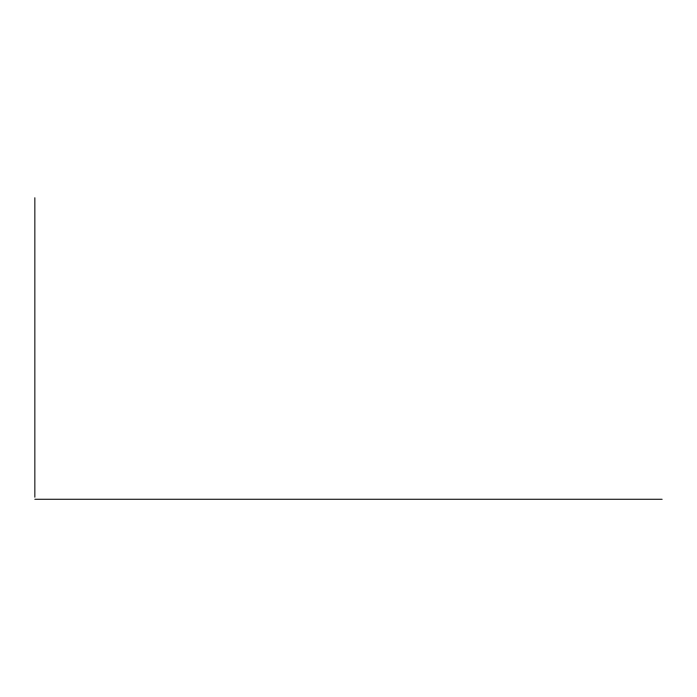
<?xml version="1.0" encoding="UTF-8"?>
<svg xmlns="http://www.w3.org/2000/svg" width="697" height="697" viewBox="0 0 697 697"><rect width="100%" height="100%" fill="white"/><g stroke="black" fill="none" stroke-linecap="round" stroke-linejoin="round"><path stroke-width="1.05" d="M34.85 499.261L662.15 499.261M34.85 197.739L34.85 497.214"/></g></svg>
